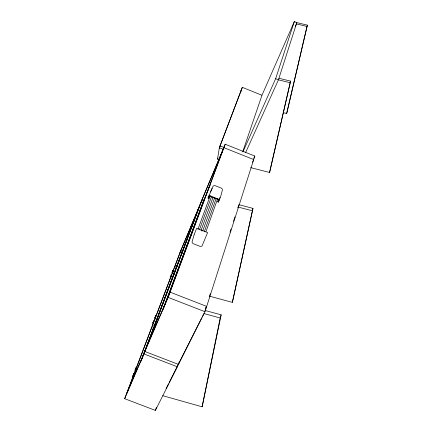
<?xml version="1.0" encoding="UTF-8"?>
<svg xmlns="http://www.w3.org/2000/svg" width="432" height="432" viewBox="0 0 432 432"><rect width="100%" height="100%" fill="white"/><g stroke="black" fill="none" stroke-linecap="round" stroke-linejoin="round"><path stroke-width="0.65" d="M133.159 377.341L133.256 376.034M219.478 159.662L217.528 159.16L219.353 147.739L242.33 87.34L261.83 95.202M219.553 148.673L219.958 146.135M240.727 92.48L241.072 90.509M153.603 328.514L153.895 328.531M162.756 395.69L202.127 406.809L220.201 317.99L221.146 314.842L204.908 310.424M221.146 314.842L202.127 406.809M209.569 296.195L232.362 302.362L252.968 208.375L238.815 204.698L237.789 207.895M252.968 208.375L232.362 302.362M250.706 167.648L269.579 172.476L290.574 81.113L278.932 78.257M290.574 81.113L269.579 172.476M283.424 112.698L286.681 113.508L307.346 25.142L296.822 22.621L294.322 21.6L261.97 95.261L242.86 151.308M307.346 25.142L286.681 113.508M219.667 198.612L219.991 197.392M296.822 22.621L278.424 79.834L245.684 152.431M205.34 309.069L205.961 307.147M209.245 296.903L210.271 293.701M229.986 232.227L231.012 229.03M233.48 221.346L234.916 216.864M225.196 144.223L168.145 297.405L144.844 351.481L178.448 364.403L205.006 311.715L254.831 156.055L225.196 144.223L201.863 199.913L143.942 353.948L124.654 398.693L155.385 410.4L177.374 366.795L178.324 363.933M242.876 152.032L275.643 78.71L294.322 21.6M178.448 364.403L179.21 362.102M155.385 410.4L156.443 407.29M218.587 199.525L217.771 201.847L218.441 202.111L219.461 199.195M218.441 202.111L220.801 196.052L222.426 189.956L222.161 188.849L221.254 188.093L215.33 185.728L213.937 185.587L213.041 186.235L210.422 191.943M205.961 231.709L217.647 198.698M204.358 231.574L216.113 198.59M202.738 230.936L214.569 197.98M201.118 230.299L213.019 197.365M199.492 229.662L211.469 196.754M197.948 229.279L210.227 195.761M217.771 201.847L218.678 199.8L209.59 196.204L208.71 198.261L208.04 197.996L211.945 188.811A1.971 1.393 23.2 0 1 212.285 188.401M208.71 198.261L209.558 195.95M162.405 311.024L203.591 200.61M163.253 308.885L203.99 199.735M168.48 295.92L222.318 151.475M148.171 343.116L201.987 199.973L203.839 200.707M154.305 327.121L154.894 325.555A0.956 0.545 20.1 0 0 153.824 325.652A0.956 0.545 20.1 0 0 154.24 326.452M178.88 261.846L179.593 259.961M181.483 254.923L182.191 253.039M192.278 226.006L192.683 224.937A0.837 0.562 20.4 0 0 191.722 225.083A0.837 0.562 20.4 0 0 192.056 225.871M194.206 220.887L193.806 221.945A0.832 0.562 20.4 0 0 192.818 222.156A0.832 0.562 20.4 0 0 193.374 222.977M217.528 159.16L217.928 158.09M140.843 361.584L153.495 327.915M154.208 326.025L155.763 321.937M156.476 320.047L173.869 273.802M174.814 271.285L175.662 269.071M176.612 266.555L185.652 243.443M141.734 359.267L153.581 327.796M154.192 326.219L155.849 321.813M156.562 319.923L173.956 273.661M174.933 271.15L175.646 269.255M176.699 266.409L191.565 226.962M192.278 225.072L193.228 222.545M193.941 220.649L198.218 209.288M176.888 266.431L176.92 266.344A0.589 0.373 20.3 0 0 176.391 266.312M223.063 149.218L219.353 147.739L242.33 87.34M124.654 398.693L180.9 250.247L223.911 147.674L253.708 159.559L252.466 162.232M127.694 391.041L180.824 250.765L182.666 251.489M133.85 375.133L134.422 373.615A0.875 0.454 20.1 0 0 133.461 373.675A0.875 0.454 20.1 0 0 133.861 374.36M136.037 369.349L136.442 367.843M179.593 253.703L199.573 206.053M172.94 271.345L173.529 269.946M203.445 201.02L210.092 185.204M182.158 251.78L182.299 251.451L182.731 251.624M186.165 242.222L186.932 240.397M203.386 201.161L203.672 200.48M182.104 251.899L182.353 251.316M208.04 197.996L209.137 195.421L219.575 199.552M146.767 346.383L170.095 292.162L206.712 306.396L205.394 309.01M126.517 393.773L145.854 348.862M214.137 198.002L214.358 197.489M201.895 230.947L202.122 230.434M295.321 26.363L296.406 23.911L306.958 26.433M253.703 158.485L254.831 156.055M166.099 388.6L168.518 383.8M169.123 382.595L201.787 317.752M202.392 316.553L203.904 313.551L220.201 317.99M194.162 220.536L194.33 220.504A0.556 0.373 20.4 0 0 193.72 220.979M173.912 273.931L174.177 274.061L173.912 273.931A0.594 0.367 20.2 0 1 174.307 273.332M173.351 270.61L172.762 270.794L173 271.215M290.093 82.701L278.424 79.834L275.643 78.71M238.064 207.052L252.261 210.746M193.714 222.161L193.185 222.21L193.352 222.707M153.225 323.39L153.225 323.39A0.821 0.47 20.2 0 1 152.615 322.699A0.821 0.47 20.2 0 1 153.565 322.558M143.942 353.948L177.374 366.795M168.145 297.405L205.006 311.715M182.488 251.003L182.92 251.17M203.828 200.119L204.298 200.302M220.131 145.859L223.846 147.344M135.896 370.078L135.238 370.03L135.448 370.462M172.541 272.803L172.271 272.322L172.951 272.403M171.742 275.303L171.148 275.287L171.31 275.719M170.802 277.393L170.489 276.836L171.272 276.934M175.997 268.763L175.689 268.207L176.472 268.299M174.717 272.155L174.415 271.933M134.017 374.225L133.882 373.756L134.573 373.918M192.802 225.283L192.137 225.148L192.224 225.698M155.704 317.828L154.877 317.866M156.476 320.512A0.945 0.545 20.1 0 1 156.065 319.712A0.945 0.545 20.1 0 1 157.124 319.615M154.424 326.284A0.556 0.319 20.1 0 1 154.397 325.706M153.679 328.639A0.956 0.545 20.1 0 1 153.004 327.796A0.956 0.545 20.1 0 1 154.111 327.64M155.774 322.326A0.551 0.319 20.1 0 1 156.125 321.835M155.704 322.564A0.95 0.545 20.1 0 1 155.255 321.829A0.95 0.545 20.1 0 1 156.114 321.597M153.603 328.401A0.637 0.362 20.1 0 1 153.322 327.872A0.637 0.362 20.1 0 1 154.035 327.807M156.622 320.382A0.632 0.362 20.1 0 1 157.054 319.783M176.062 266.803A0.886 0.556 20.3 0 1 176.116 266.177A0.886 0.556 20.3 0 1 177.012 266.161L176.337 267.953A0.886 0.556 20.3 0 0 175.295 268.142A0.886 0.556 20.3 0 0 175.905 268.974M174.631 272.365A0.891 0.556 20.2 0 1 174.242 272.133M174.107 271.987A0.891 0.556 20.2 0 1 174.161 271.361A0.891 0.556 20.2 0 1 175.063 271.345L174.377 273.159A0.891 0.556 20.2 0 0 173.329 273.348A0.891 0.556 20.2 0 0 173.945 274.185M193.487 221.027A0.832 0.562 20.4 0 1 193.552 220.401A0.832 0.562 20.4 0 1 194.4 220.363M191.646 227.572A0.837 0.562 20.4 0 1 191.084 226.751A0.837 0.562 20.4 0 1 192.078 226.541M191.587 227.335A0.556 0.373 20.4 0 1 192.008 226.714M136.042 368.604A0.869 0.459 20.1 0 1 135.643 367.913A0.869 0.459 20.1 0 1 136.604 367.853M135.491 370.688A0.869 0.459 20.1 0 1 134.86 369.959A0.869 0.459 20.1 0 1 135.848 369.846M133.299 376.477A0.875 0.454 20.1 0 1 132.662 375.743A0.875 0.454 20.1 0 1 133.661 375.635M133.223 376.272A0.583 0.302 20.1 0 1 132.986 375.781A0.583 0.302 20.1 0 1 133.736 375.84M136.166 368.496A0.578 0.308 20.1 0 1 135.886 368.069A0.578 0.308 20.1 0 1 136.399 367.951M155.795 316.564A0.815 0.47 20.2 0 1 155.606 316.472M155.315 316.229A0.815 0.47 20.2 0 1 155.353 315.689A0.815 0.47 20.2 0 1 156.168 315.695M153.517 321.44A0.821 0.47 20.2 0 1 153.365 320.814A0.821 0.47 20.2 0 1 154.24 320.776M154.942 318.233A0.815 0.47 20.2 0 1 154.586 317.536A0.815 0.47 20.2 0 1 155.498 317.45M153.128 323.222A0.545 0.313 20.2 0 1 152.917 322.726A0.545 0.313 20.2 0 1 153.63 322.763M155.461 316.013A0.545 0.313 20.2 0 1 156.103 315.841M172.876 271.334A0.767 0.481 20.3 0 1 172.557 270.643A0.767 0.481 20.3 0 1 173.426 270.535L172.832 272.106A0.772 0.481 20.3 0 0 172.001 272.16A0.772 0.481 20.3 0 0 172.125 272.792M171.158 275.864A0.772 0.481 20.3 0 1 170.834 275.173A0.772 0.481 20.3 0 1 171.709 275.065L171.11 276.653A0.778 0.481 20.3 0 0 170.186 276.874A0.778 0.481 20.3 0 0 170.932 277.598M194.119 234.716L192.137 241.618A2.122 1.62 23.3 0 0 193.585 243.837L199.735 246.251A2.122 1.62 24 0 0 202.219 245.576L207.592 232.583L196.646 228.28L194.119 234.716"/></g></svg>
